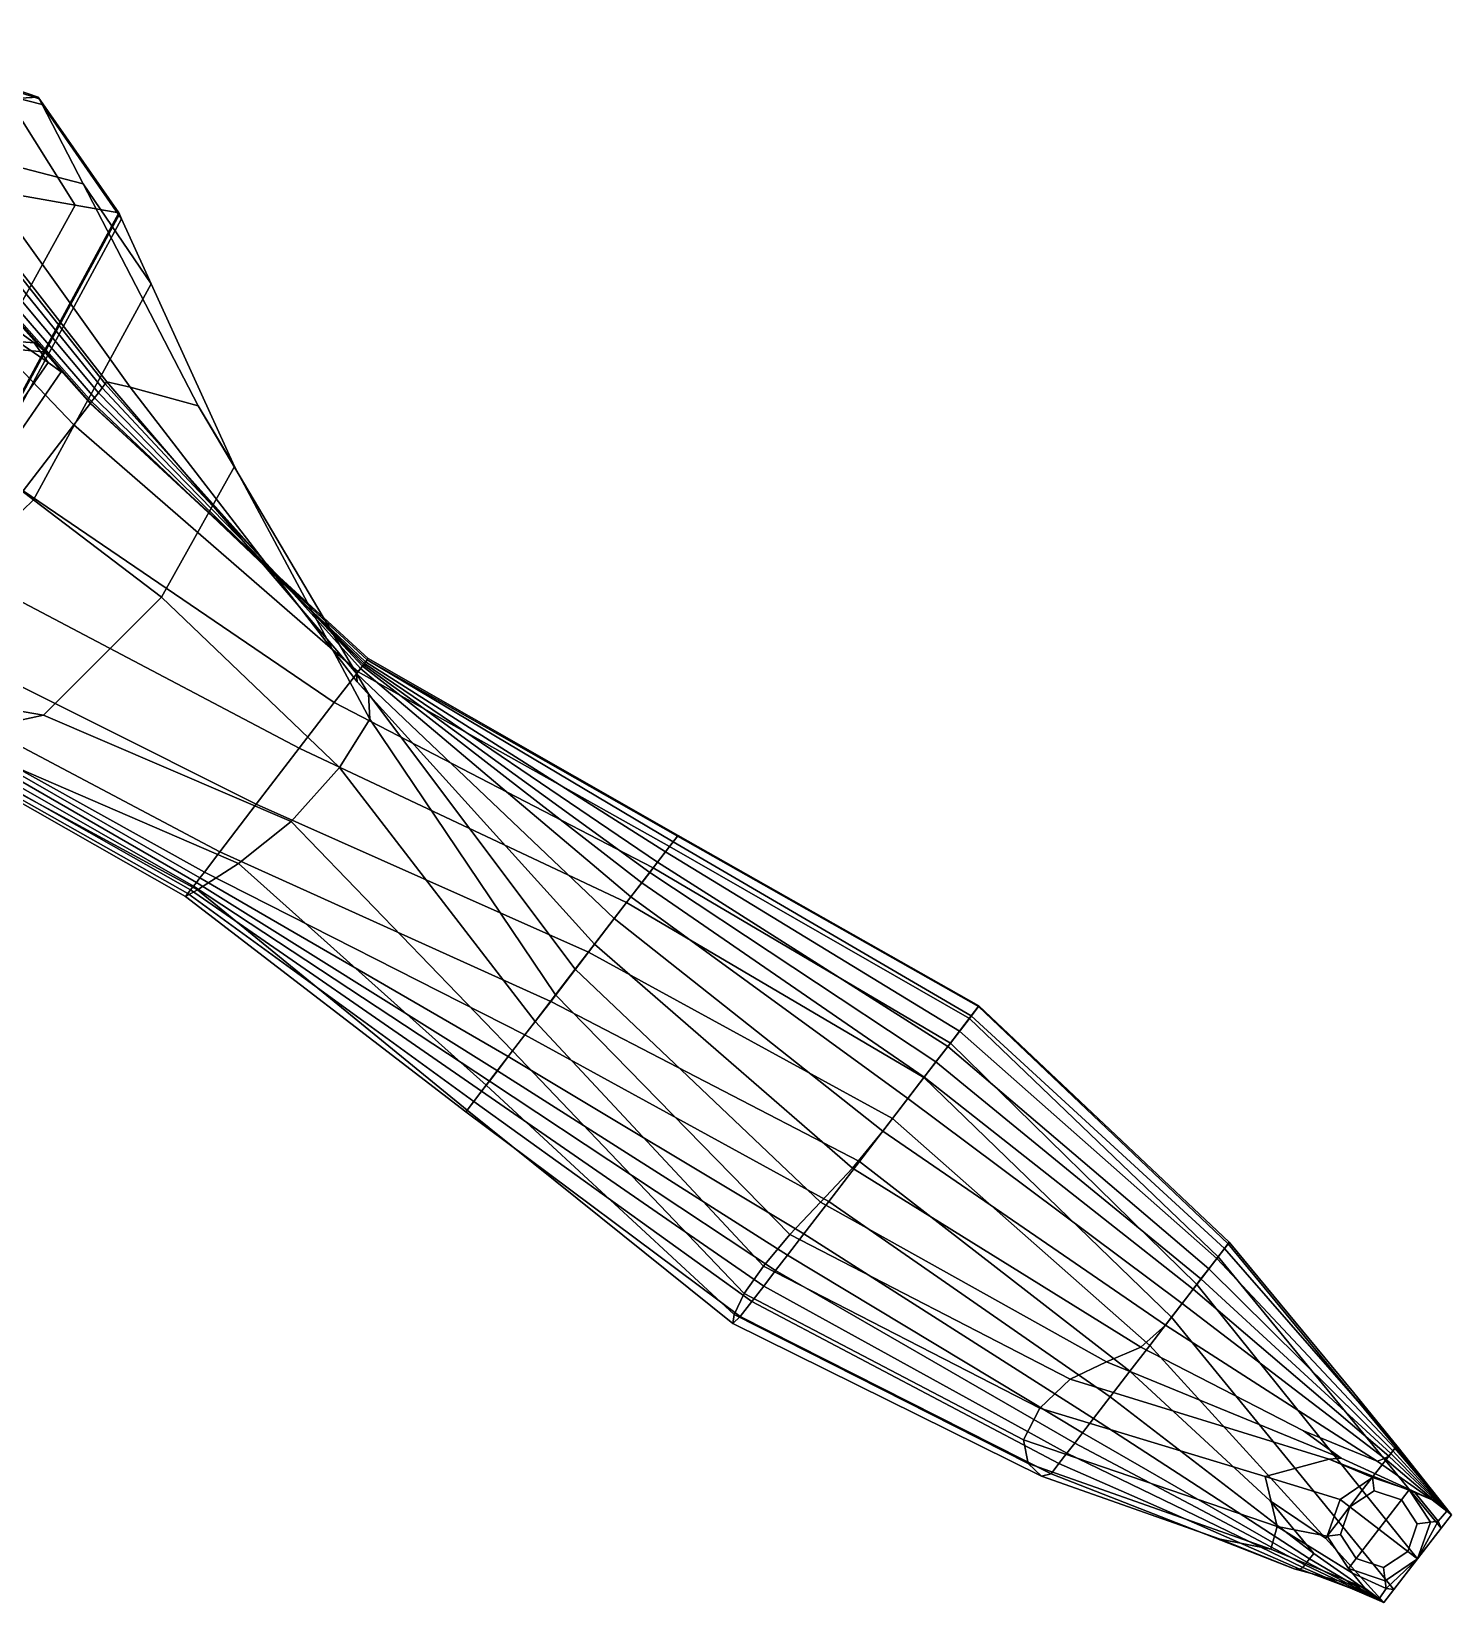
# Model space of a CAD drawing. Extents: x -0.114 to 0.071, y 0.099 to 0.243.
# Drawn here: x 0.009 to 0.0713, y 0.0992 to 0.168 of the extents above; entities that cross this region are included whole.
import ezdxf

# ---------------------------------------------------------------- set-up
doc = ezdxf.new("R2010")
doc.units = 0

msp = doc.modelspace()

# ---------------------------------------------------------------- linework, layer by layer
for points in [[(0.009335, 0.165132, 1.457031), (0.000954, 0.168008, 1.462238), (0.00119, 0.167743, 1.464009), (0.009378, 0.16505, 1.45707)], [(0.009335, 0.165132, 1.457031), (0.008039, 0.165055, 1.458024), (0.00302, 0.166616, 1.461552), (0.000954, 0.168008, 1.462238)], [(0.009506, 0.164802, 1.457187), (0.009378, 0.16505, 1.45707), (0.00119, 0.167743, 1.464009), (0.003379, 0.166365, 1.463364)], [(0.009506, 0.164802, 1.457187), (0.003379, 0.166365, 1.463364), (0.005999, 0.162703, 1.464232), (0.011302, 0.161336, 1.458829)], [(0.004152, 0.164824, 1.461004), (0.008039, 0.165055, 1.458024), (0.010958, 0.160401, 1.452809), (0.005239, 0.161408, 1.458024)], [(0.009335, 0.165132, 1.457031), (0.012864, 0.160065, 1.451071), (0.010958, 0.160401, 1.452809), (0.008039, 0.165055, 1.458024)], [(0.009335, 0.165132, 1.457031), (0.009378, 0.16505, 1.45707), (0.012895, 0.159997, 1.451129), (0.012864, 0.160065, 1.451071)], [(0.009506, 0.164802, 1.457187), (0.012988, 0.159794, 1.451302), (0.012895, 0.159997, 1.451129), (0.009378, 0.16505, 1.45707)], [(0.009506, 0.164802, 1.457187), (0.011302, 0.161336, 1.458829), (0.014285, 0.156947, 1.453726), (0.012988, 0.159794, 1.451302)], [(0.012137, 0.152395, 1.47599), (0.003834, 0.162642, 1.473672), (0.00354, 0.16226, 1.47909), (0.01197, 0.152178, 1.481196)], [(0.012137, 0.152395, 1.47599), (0.012271, 0.15257, 1.471104), (0.004069, 0.162948, 1.469143), (0.003834, 0.162642, 1.473672)], [(0.012339, 0.152659, 1.468611), (0.004189, 0.163105, 1.466833), (0.004069, 0.162948, 1.469143), (0.012271, 0.15257, 1.471104)], [(0.012339, 0.152659, 1.468611), (0.013359, 0.152417, 1.466672), (0.005999, 0.162703, 1.464232), (0.004189, 0.163105, 1.466833)], [(0.016347, 0.151598, 1.463443), (0.011302, 0.161336, 1.458829), (0.005999, 0.162703, 1.464232), (0.013359, 0.152417, 1.466672)], [(0.011803, 0.15196, 1.484646), (0.003247, 0.161878, 1.48407), (0.003019, 0.161581, 1.487802), (0.011673, 0.151791, 1.486749)], [(0.011803, 0.15196, 1.484646), (0.01197, 0.152178, 1.481196), (0.00354, 0.16226, 1.47909), (0.003247, 0.161878, 1.48407)], [(0.000738, 0.153936, 1.457031), (0.005239, 0.161408, 1.458024), (0.010958, 0.160401, 1.452809), (0.005399, 0.150341, 1.451071)], [(0.011619, 0.151722, 1.491181), (0.002998, 0.161553, 1.494638), (0.001924, 0.160155, 1.498027), (0.010893, 0.150776, 1.493111)], [(0.011617, 0.151718, 1.487913), (0.011673, 0.151791, 1.486749), (0.003019, 0.161581, 1.487802), (0.00292, 0.161452, 1.489475)], [(0.011617, 0.151718, 1.487913), (0.00292, 0.161452, 1.489475), (0.002923, 0.161456, 1.491088), (0.011608, 0.151707, 1.489078)], [(0.011619, 0.151722, 1.491181), (0.011608, 0.151707, 1.489078), (0.002923, 0.161456, 1.491088), (0.002998, 0.161553, 1.494638)], [(0.016347, 0.151598, 1.463443), (0.017931, 0.14895, 1.460538), (0.014285, 0.156947, 1.453726), (0.011302, 0.161336, 1.458829)], [(0.006952, 0.149143, 1.449085), (0.005399, 0.150341, 1.451071), (0.010958, 0.160401, 1.452809), (0.012864, 0.160065, 1.451071)], [(0.00867, 0.147883, 1.493754), (0.010893, 0.150776, 1.493111), (0.001924, 0.160155, 1.498027), (-0.00152, 0.155671, 1.499157)], [(0.006952, 0.149143, 1.449085), (0.012864, 0.160065, 1.451071), (0.012895, 0.159997, 1.451129), (0.007, 0.149107, 1.449148)], [(0.007142, 0.148998, 1.44934), (0.007, 0.149107, 1.449148), (0.012895, 0.159997, 1.451129), (0.012988, 0.159794, 1.451302)], [(0.007142, 0.148998, 1.44934), (0.012988, 0.159794, 1.451302), (0.014285, 0.156947, 1.453726), (0.009136, 0.147481, 1.452025)], [(0.014737, 0.14322, 1.459569), (0.009136, 0.147481, 1.452025), (0.014285, 0.156947, 1.453726), (0.017931, 0.14895, 1.460538)], [(0.009162, 0.154358, 1.61866), (0.007551, 0.155523, 1.611943), (0.006358, 0.155629, 1.612651), (0.007898, 0.154464, 1.619074)], [(0.009162, 0.154358, 1.632628), (0.007898, 0.154464, 1.632428), (0.006358, 0.155629, 1.638851), (0.007551, 0.155523, 1.639345)], [(0.009162, 0.154358, 1.61866), (0.009765, 0.1535, 1.618247), (0.008084, 0.154664, 1.611235), (0.007551, 0.155523, 1.611943)], [(0.009162, 0.154358, 1.632628), (0.007551, 0.155523, 1.639345), (0.008084, 0.154664, 1.63984), (0.009765, 0.1535, 1.632827)], [(0.00799, 0.150924, 1.632894), (0.009765, 0.1535, 1.632827), (0.008084, 0.154664, 1.63984), (0.006285, 0.152088, 1.640005)], [(0.00799, 0.150924, 1.618109), (0.006285, 0.152088, 1.610999), (0.008084, 0.154664, 1.611235), (0.009765, 0.1535, 1.618247)], [(0.009162, 0.154358, 1.61866), (0.007898, 0.154464, 1.619074), (0.008425, 0.154066, 1.625751), (0.009713, 0.15396, 1.625644)], [(0.009162, 0.154358, 1.632628), (0.009713, 0.15396, 1.625644), (0.008425, 0.154066, 1.625751), (0.007898, 0.154464, 1.632428)], [(0.009162, 0.154358, 1.61866), (0.009713, 0.15396, 1.625644), (0.01034, 0.153101, 1.625537), (0.009765, 0.1535, 1.618247)], [(0.009162, 0.154358, 1.632628), (0.009765, 0.1535, 1.632827), (0.01034, 0.153101, 1.625537), (0.009713, 0.15396, 1.625644)], [(0.00799, 0.150924, 1.632894), (0.008573, 0.150526, 1.625502), (0.01034, 0.153101, 1.625537), (0.009765, 0.1535, 1.632827)], [(0.00799, 0.150924, 1.618109), (0.009765, 0.1535, 1.618247), (0.01034, 0.153101, 1.625537), (0.008573, 0.150526, 1.625502)], [(0.011803, 0.15196, 1.484646), (0.023624, 0.140317, 1.483572), (0.02358, 0.140258, 1.481798), (0.01197, 0.152178, 1.481196)], [(0.012137, 0.152395, 1.47599), (0.01197, 0.152178, 1.481196), (0.02358, 0.140258, 1.481798), (0.023535, 0.1402, 1.477539)], [(0.012137, 0.152395, 1.47599), (0.023535, 0.1402, 1.477539), (0.023449, 0.140089, 1.473099), (0.012271, 0.15257, 1.471104)], [(0.012339, 0.152659, 1.468611), (0.012271, 0.15257, 1.471104), (0.023449, 0.140089, 1.473099), (0.023284, 0.139873, 1.470783)], [(0.012339, 0.152659, 1.468611), (0.023284, 0.139873, 1.470783), (0.023312, 0.139518, 1.469635), (0.013359, 0.152417, 1.466672)], [(0.016347, 0.151598, 1.463443), (0.013359, 0.152417, 1.466672), (0.023312, 0.139518, 1.469635), (0.023811, 0.13899, 1.4687)], [(0.011619, 0.151722, 1.491181), (0.010893, 0.150776, 1.493111), (0.023348, 0.139957, 1.487873), (0.023749, 0.140478, 1.487054)], [(0.011619, 0.151722, 1.491181), (0.023749, 0.140478, 1.487054), (0.023789, 0.140531, 1.486063), (0.011608, 0.151707, 1.489078)], [(0.011617, 0.151718, 1.487913), (0.011608, 0.151707, 1.489078), (0.023789, 0.140531, 1.486063), (0.023749, 0.140479, 1.48508)], [(0.011617, 0.151718, 1.487913), (0.023749, 0.140479, 1.48508), (0.023678, 0.140386, 1.484214), (0.011673, 0.151791, 1.486749)], [(0.011803, 0.15196, 1.484646), (0.011673, 0.151791, 1.486749), (0.023678, 0.140386, 1.484214), (0.023624, 0.140317, 1.483572)], [(0.016347, 0.151598, 1.463443), (0.023811, 0.13899, 1.4687), (0.023858, 0.137874, 1.468075), (0.017931, 0.14895, 1.460538)], [(0.00867, 0.147883, 1.493754), (0.022307, 0.138604, 1.488335), (0.023348, 0.139957, 1.487873), (0.010893, 0.150776, 1.493111)], [(0.007142, 0.148998, 1.44934), (0.009136, 0.147481, 1.452025), (0.000926, 0.139545, 1.454107), (-0.00215, 0.140074, 1.451741)], [(0.014737, 0.14322, 1.459569), (0.017931, 0.14895, 1.460538), (0.023858, 0.137874, 1.468075), (0.022531, 0.135756, 1.467858)], [(0.014737, 0.14322, 1.459569), (0.009569, 0.138058, 1.460754), (0.000926, 0.139545, 1.454107), (0.009136, 0.147481, 1.452025)], [(0.00867, 0.147883, 1.493754), (0.00599, 0.144392, 1.493327), (0.020773, 0.136606, 1.488476), (0.022307, 0.138604, 1.488335)], [(0.00389, 0.141653, 1.492047), (0.01889, 0.13415, 1.488332), (0.020773, 0.136606, 1.488476), (0.00599, 0.144392, 1.493327)], [(0.014737, 0.14322, 1.459569), (0.022531, 0.135756, 1.467858), (0.020418, 0.133396, 1.468234), (0.009569, 0.138058, 1.460754)], [(0.00389, 0.141653, 1.492047), (0.002529, 0.139876, 1.490594), (0.017292, 0.132065, 1.487943), (0.01889, 0.13415, 1.488332)], [(0.037341, 0.132744, 1.483933), (0.023749, 0.140478, 1.487054), (0.023348, 0.139957, 1.487873), (0.036998, 0.132299, 1.485276)], [(0.037154, 0.132501, 1.480829), (0.036813, 0.132057, 1.479498), (0.023678, 0.140386, 1.484214), (0.023749, 0.140479, 1.48508)], [(0.037341, 0.132744, 1.483933), (0.037371, 0.132783, 1.48245), (0.023789, 0.140531, 1.486063), (0.023749, 0.140478, 1.487054)], [(0.037154, 0.132501, 1.480829), (0.023749, 0.140479, 1.48508), (0.023789, 0.140531, 1.486063), (0.037371, 0.132783, 1.48245)], [(0.005229, 0.137115, 1.464309), (-0.005273, 0.139745, 1.46035), (0.000926, 0.139545, 1.454107), (0.009569, 0.138058, 1.460754)], [(0.002063, 0.139267, 1.489645), (0.016613, 0.131179, 1.487351), (0.017292, 0.132065, 1.487943), (0.002529, 0.139876, 1.490594)], [(0.036277, 0.13136, 1.486482), (0.036998, 0.132299, 1.485276), (0.023348, 0.139957, 1.487873), (0.022307, 0.138604, 1.488335)], [(0.034568, 0.129136, 1.472596), (0.023284, 0.139873, 1.470783), (0.023449, 0.140089, 1.473099), (0.0353, 0.130089, 1.473902)], [(0.034568, 0.129136, 1.472596), (0.033711, 0.128021, 1.472074), (0.023312, 0.139518, 1.469635), (0.023284, 0.139873, 1.470783)], [(0.035775, 0.130707, 1.476056), (0.0353, 0.130089, 1.473902), (0.023449, 0.140089, 1.473099), (0.023535, 0.1402, 1.477539)], [(0.035775, 0.130707, 1.476056), (0.023535, 0.1402, 1.477539), (0.02358, 0.140258, 1.481798), (0.036122, 0.131158, 1.478052)], [(0.036468, 0.131609, 1.478886), (0.036122, 0.131158, 1.478052), (0.02358, 0.140258, 1.481798), (0.023624, 0.140317, 1.483572)], [(0.036468, 0.131609, 1.478886), (0.023624, 0.140317, 1.483572), (0.023678, 0.140386, 1.484214), (0.036813, 0.132057, 1.479498)], [(0.001877, 0.139025, 1.486378), (0.016265, 0.130726, 1.486127), (0.016416, 0.130923, 1.486698), (0.002007, 0.139194, 1.488481)], [(0.002063, 0.139267, 1.489645), (0.002007, 0.139194, 1.488481), (0.016416, 0.130923, 1.486698), (0.016613, 0.131179, 1.487351)], [(0.032861, 0.126916, 1.472271), (0.023811, 0.13899, 1.4687), (0.023312, 0.139518, 1.469635), (0.033711, 0.128021, 1.472074)], [(0.00134, 0.138326, 1.470344), (0.015786, 0.130103, 1.472461), (0.015888, 0.130236, 1.475064), (0.001409, 0.138415, 1.472836)], [(0.001543, 0.13859, 1.477722), (0.001409, 0.138415, 1.472836), (0.015888, 0.130236, 1.475064), (0.016008, 0.130392, 1.479797)], [(0.001543, 0.13859, 1.477722), (0.016008, 0.130392, 1.479797), (0.016136, 0.130559, 1.484279), (0.00171, 0.138807, 1.482928)], [(0.001877, 0.139025, 1.486378), (0.00171, 0.138807, 1.482928), (0.016136, 0.130559, 1.484279), (0.016265, 0.130726, 1.486127)], [(0.036277, 0.13136, 1.486482), (0.022307, 0.138604, 1.488335), (0.020773, 0.136606, 1.488476), (0.035113, 0.129846, 1.487474)], [(0.032861, 0.126916, 1.472271), (0.031999, 0.125794, 1.472677), (0.023858, 0.137874, 1.468075), (0.023811, 0.13899, 1.4687)], [(0.00134, 0.138326, 1.470344), (0.002295, 0.138, 1.468187), (0.016319, 0.130405, 1.470922), (0.015786, 0.130103, 1.472461)], [(0.005229, 0.137115, 1.464309), (0.018105, 0.131558, 1.469384), (0.016319, 0.130405, 1.470922), (0.002295, 0.138, 1.468187)], [(0.005229, 0.137115, 1.464309), (0.009569, 0.138058, 1.460754), (0.020418, 0.133396, 1.468234), (0.018105, 0.131558, 1.469384)], [(0.031104, 0.12463, 1.472779), (0.022531, 0.135756, 1.467858), (0.023858, 0.137874, 1.468075), (0.031999, 0.125794, 1.472677)], [(0.033443, 0.12767, 1.488177), (0.035113, 0.129846, 1.487474), (0.020773, 0.136606, 1.488476), (0.01889, 0.13415, 1.488332)], [(0.031104, 0.12463, 1.472779), (0.030114, 0.123341, 1.473096), (0.020418, 0.133396, 1.468234), (0.022531, 0.135756, 1.467858)], [(0.033443, 0.12767, 1.488177), (0.01889, 0.13415, 1.488332), (0.017292, 0.132065, 1.487943), (0.031786, 0.125511, 1.488456)], [(0.028964, 0.121841, 1.474143), (0.018105, 0.131558, 1.469384), (0.020418, 0.133396, 1.468234), (0.030114, 0.123341, 1.473096)], [(0.036277, 0.13136, 1.486482), (0.049297, 0.123685, 1.485758), (0.050128, 0.124766, 1.483949), (0.036998, 0.132299, 1.485276)], [(0.037154, 0.132501, 1.480829), (0.050212, 0.124875, 1.477716), (0.0497, 0.124209, 1.475908), (0.036813, 0.132057, 1.479498)], [(0.037341, 0.132744, 1.483933), (0.036998, 0.132299, 1.485276), (0.050128, 0.124766, 1.483949), (0.050532, 0.125291, 1.481934)], [(0.037154, 0.132501, 1.480829), (0.037371, 0.132783, 1.48245), (0.050547, 0.12531, 1.47982), (0.050212, 0.124875, 1.477716)], [(0.037341, 0.132744, 1.483933), (0.050532, 0.125291, 1.481934), (0.050547, 0.12531, 1.47982), (0.037371, 0.132783, 1.48245)], [(0.028964, 0.121841, 1.474143), (0.028127, 0.120749, 1.475707), (0.016319, 0.130405, 1.470922), (0.018105, 0.131558, 1.469384)], [(0.03066, 0.124044, 1.48818), (0.031786, 0.125511, 1.488456), (0.017292, 0.132065, 1.487943), (0.016613, 0.131179, 1.487351)], [(0.036468, 0.131609, 1.478886), (0.049183, 0.123536, 1.474679), (0.048664, 0.12286, 1.473965), (0.036122, 0.131158, 1.478052)], [(0.036468, 0.131609, 1.478886), (0.036813, 0.132057, 1.479498), (0.0497, 0.124209, 1.475908), (0.049183, 0.123536, 1.474679)], [(0.029453, 0.122473, 1.487374), (0.029928, 0.123091, 1.487702), (0.016416, 0.130923, 1.486698), (0.016265, 0.130726, 1.486127)], [(0.03066, 0.124044, 1.48818), (0.016613, 0.131179, 1.487351), (0.016416, 0.130923, 1.486698), (0.029928, 0.123091, 1.487702)], [(0.036277, 0.13136, 1.486482), (0.035113, 0.129846, 1.487474), (0.048139, 0.122178, 1.487247), (0.049297, 0.123685, 1.485758)], [(0.035775, 0.130707, 1.476056), (0.036122, 0.131158, 1.478052), (0.048664, 0.12286, 1.473965), (0.048144, 0.122184, 1.473702)], [(0.028074, 0.120679, 1.477575), (0.015786, 0.130103, 1.472461), (0.016319, 0.130405, 1.470922), (0.028127, 0.120749, 1.475707)], [(0.028074, 0.120679, 1.477575), (0.028415, 0.121123, 1.48003), (0.015888, 0.130236, 1.475064), (0.015786, 0.130103, 1.472461)], [(0.02876, 0.121572, 1.483358), (0.016008, 0.130392, 1.479797), (0.015888, 0.130236, 1.475064), (0.028415, 0.121123, 1.48003)], [(0.02876, 0.121572, 1.483358), (0.029107, 0.122022, 1.486244), (0.016136, 0.130559, 1.484279), (0.016008, 0.130392, 1.479797)], [(0.029453, 0.122473, 1.487374), (0.016265, 0.130726, 1.486127), (0.016136, 0.130559, 1.484279), (0.029107, 0.122022, 1.486244)], [(0.035775, 0.130707, 1.476056), (0.048144, 0.122184, 1.473702), (0.047431, 0.121256, 1.473546), (0.0353, 0.130089, 1.473902)], [(0.033443, 0.12767, 1.488177), (0.046755, 0.120378, 1.4883), (0.048139, 0.122178, 1.487247), (0.035113, 0.129846, 1.487474)], [(0.034568, 0.129136, 1.472596), (0.0353, 0.130089, 1.473902), (0.047431, 0.121256, 1.473546), (0.046333, 0.119827, 1.473156)], [(0.034568, 0.129136, 1.472596), (0.046333, 0.119827, 1.473156), (0.045004, 0.118208, 1.472983), (0.033711, 0.128021, 1.472074)], [(0.033443, 0.12767, 1.488177), (0.031786, 0.125511, 1.488456), (0.04531, 0.118497, 1.488828), (0.046755, 0.120378, 1.4883)], [(0.032861, 0.126916, 1.472271), (0.033711, 0.128021, 1.472074), (0.045004, 0.118208, 1.472983), (0.0436, 0.116711, 1.473483)], [(0.032861, 0.126916, 1.472271), (0.0436, 0.116711, 1.473483), (0.042258, 0.115294, 1.474091), (0.031999, 0.125794, 1.472677)], [(0.03066, 0.124044, 1.48818), (0.043967, 0.11675, 1.488743), (0.04531, 0.118497, 1.488828), (0.031786, 0.125511, 1.488456)], [(0.031104, 0.12463, 1.472779), (0.031999, 0.125794, 1.472677), (0.042258, 0.115294, 1.474091), (0.041113, 0.113915, 1.474245)], [(0.061458, 0.11489, 1.481175), (0.050532, 0.125291, 1.481934), (0.050128, 0.124766, 1.483949), (0.061022, 0.114323, 1.482519)], [(0.061305, 0.114691, 1.478297), (0.050212, 0.124875, 1.477716), (0.050547, 0.12531, 1.47982), (0.061513, 0.114962, 1.479749)], [(0.061458, 0.11489, 1.481175), (0.061513, 0.114962, 1.479749), (0.050547, 0.12531, 1.47982), (0.050532, 0.125291, 1.481934)], [(0.031104, 0.12463, 1.472779), (0.041113, 0.113915, 1.474245), (0.040268, 0.112707, 1.474719), (0.030114, 0.123341, 1.473096)], [(0.060086, 0.113109, 1.483725), (0.061022, 0.114323, 1.482519), (0.050128, 0.124766, 1.483949), (0.049297, 0.123685, 1.485758)], [(0.061305, 0.114691, 1.478297), (0.060964, 0.114247, 1.476749), (0.0497, 0.124209, 1.475908), (0.050212, 0.124875, 1.477716)], [(0.03066, 0.124044, 1.48818), (0.029928, 0.123091, 1.487702), (0.042869, 0.115321, 1.488214), (0.043967, 0.11675, 1.488743)], [(0.060619, 0.113798, 1.475038), (0.049183, 0.123536, 1.474679), (0.0497, 0.124209, 1.475908), (0.060964, 0.114247, 1.476749)], [(0.028964, 0.121841, 1.474143), (0.030114, 0.123341, 1.473096), (0.040268, 0.112707, 1.474719), (0.039824, 0.111798, 1.47629)], [(0.060086, 0.113109, 1.483725), (0.049297, 0.123685, 1.485758), (0.048139, 0.122178, 1.487247), (0.05898, 0.111671, 1.484717)], [(0.060619, 0.113798, 1.475038), (0.060273, 0.113348, 1.47354), (0.048664, 0.12286, 1.473965), (0.049183, 0.123536, 1.474679)], [(0.029453, 0.122473, 1.487374), (0.042157, 0.114393, 1.487411), (0.042869, 0.115321, 1.488214), (0.029928, 0.123091, 1.487702)], [(0.059926, 0.112897, 1.472636), (0.048144, 0.122184, 1.473702), (0.048664, 0.12286, 1.473965), (0.060273, 0.113348, 1.47354)], [(0.02876, 0.121572, 1.483358), (0.041117, 0.113041, 1.484655), (0.041637, 0.113717, 1.486252), (0.029107, 0.122022, 1.486244)], [(0.029453, 0.122473, 1.487374), (0.029107, 0.122022, 1.486244), (0.041637, 0.113717, 1.486252), (0.042157, 0.114393, 1.487411)], [(0.05803, 0.110437, 1.485419), (0.05898, 0.111671, 1.484717), (0.048139, 0.122178, 1.487247), (0.046755, 0.120378, 1.4883)], [(0.059926, 0.112897, 1.472636), (0.059451, 0.112279, 1.472065), (0.047431, 0.121256, 1.473546), (0.048144, 0.122184, 1.473702)], [(0.028964, 0.121841, 1.474143), (0.039824, 0.111798, 1.47629), (0.039767, 0.111395, 1.478433), (0.028127, 0.120749, 1.475707)], [(0.02876, 0.121572, 1.483358), (0.028415, 0.121123, 1.48003), (0.0406, 0.112368, 1.482738), (0.041117, 0.113041, 1.484655)], [(0.058719, 0.111326, 1.471566), (0.046333, 0.119827, 1.473156), (0.047431, 0.121256, 1.473546), (0.059451, 0.112279, 1.472065)], [(0.028074, 0.120679, 1.477575), (0.040088, 0.111702, 1.480623), (0.0406, 0.112368, 1.482738), (0.028415, 0.121123, 1.48003)], [(0.028074, 0.120679, 1.477575), (0.028127, 0.120749, 1.475707), (0.039767, 0.111395, 1.478433), (0.040088, 0.111702, 1.480623)], [(0.058719, 0.111326, 1.471566), (0.057641, 0.110363, 1.471358), (0.045004, 0.118208, 1.472983), (0.046333, 0.119827, 1.473156)], [(0.05803, 0.110437, 1.485419), (0.046755, 0.120378, 1.4883), (0.04531, 0.118497, 1.488828), (0.057161, 0.109306, 1.485755)], [(0.056298, 0.108183, 1.485648), (0.057161, 0.109306, 1.485755), (0.04531, 0.118497, 1.488828), (0.043967, 0.11675, 1.488743)], [(0.05613, 0.109713, 1.47166), (0.0436, 0.116711, 1.473483), (0.045004, 0.118208, 1.472983), (0.057641, 0.110363, 1.471358)], [(0.05613, 0.109713, 1.47166), (0.054537, 0.108959, 1.472065), (0.042258, 0.115294, 1.474091), (0.0436, 0.116711, 1.473483)], [(0.056298, 0.108183, 1.485648), (0.043967, 0.11675, 1.488743), (0.042869, 0.115321, 1.488214), (0.055565, 0.10723, 1.484953)], [(0.053216, 0.107682, 1.472168), (0.041113, 0.113915, 1.474245), (0.042258, 0.115294, 1.474091), (0.054537, 0.108959, 1.472065)], [(0.05509, 0.106612, 1.483526), (0.055565, 0.10723, 1.484953), (0.042869, 0.115321, 1.488214), (0.042157, 0.114393, 1.487411)], [(0.061305, 0.114691, 1.478297), (0.061513, 0.114962, 1.479749), (0.06696, 0.108372, 1.48036), (0.068847, 0.106041, 1.480118)], [(0.061458, 0.11489, 1.481175), (0.068803, 0.105984, 1.480993), (0.06696, 0.108372, 1.48036), (0.061513, 0.114962, 1.479749)], [(0.05509, 0.106612, 1.483526), (0.042157, 0.114393, 1.487411), (0.041637, 0.113717, 1.486252), (0.054744, 0.106161, 1.481732)], [(0.060086, 0.113109, 1.483725), (0.067342, 0.104089, 1.481631), (0.068353, 0.105401, 1.481329), (0.061022, 0.114323, 1.482519)], [(0.061305, 0.114691, 1.478297), (0.068847, 0.106041, 1.480118), (0.068762, 0.10593, 1.479043), (0.060964, 0.114247, 1.476749)], [(0.061458, 0.11489, 1.481175), (0.061022, 0.114323, 1.482519), (0.068353, 0.105401, 1.481329), (0.068803, 0.105984, 1.480993)], [(0.053216, 0.107682, 1.472168), (0.052495, 0.106307, 1.472484), (0.040268, 0.112707, 1.474719), (0.041113, 0.113915, 1.474245)], [(0.054397, 0.10571, 1.479938), (0.054744, 0.106161, 1.481732), (0.041637, 0.113717, 1.486252), (0.041117, 0.113041, 1.484655)], [(0.060619, 0.113798, 1.475038), (0.068676, 0.105818, 1.477019), (0.068589, 0.105705, 1.474596), (0.060273, 0.113348, 1.47354)], [(0.060619, 0.113798, 1.475038), (0.060964, 0.114247, 1.476749), (0.068762, 0.10593, 1.479043), (0.068676, 0.105818, 1.477019)], [(0.054397, 0.10571, 1.479938), (0.041117, 0.113041, 1.484655), (0.0406, 0.112368, 1.482738), (0.054053, 0.105262, 1.478193)], [(0.060086, 0.113109, 1.483725), (0.05898, 0.111671, 1.484717), (0.066292, 0.102726, 1.481879), (0.067342, 0.104089, 1.481631)], [(0.059926, 0.112897, 1.472636), (0.068502, 0.105592, 1.47232), (0.068331, 0.105478, 1.470531), (0.059451, 0.112279, 1.472065)], [(0.059926, 0.112897, 1.472636), (0.060273, 0.113348, 1.47354), (0.068589, 0.105705, 1.474596), (0.068502, 0.105592, 1.47232)], [(0.052702, 0.10526, 1.473531), (0.039824, 0.111798, 1.47629), (0.040268, 0.112707, 1.474719), (0.052495, 0.106307, 1.472484)], [(0.053711, 0.104818, 1.476544), (0.054053, 0.105262, 1.478193), (0.0406, 0.112368, 1.482738), (0.040088, 0.111702, 1.480623)], [(0.058719, 0.111326, 1.471566), (0.059451, 0.112279, 1.472065), (0.068331, 0.105478, 1.470531), (0.067988, 0.105363, 1.469567)], [(0.052702, 0.10526, 1.473531), (0.053289, 0.104707, 1.474991), (0.039767, 0.111395, 1.478433), (0.039824, 0.111798, 1.47629)], [(0.053711, 0.104818, 1.476544), (0.040088, 0.111702, 1.480623), (0.039767, 0.111395, 1.478433), (0.053289, 0.104707, 1.474991)], [(0.05803, 0.110437, 1.485419), (0.065722, 0.101987, 1.482054), (0.066292, 0.102726, 1.481879), (0.05898, 0.111671, 1.484717)], [(0.058719, 0.111326, 1.471566), (0.067988, 0.105363, 1.469567), (0.064768, 0.10669, 1.469864), (0.057641, 0.110363, 1.471358)], [(0.05613, 0.109713, 1.47166), (0.057641, 0.110363, 1.471358), (0.064768, 0.10669, 1.469864), (0.06641, 0.105505, 1.4693)], [(0.05803, 0.110437, 1.485419), (0.057161, 0.109306, 1.485755), (0.063309, 0.103633, 1.483029), (0.065722, 0.101987, 1.482054)], [(0.05613, 0.109713, 1.47166), (0.06641, 0.105505, 1.4693), (0.06589, 0.105458, 1.467839), (0.054537, 0.108959, 1.472065)], [(0.053216, 0.107682, 1.472168), (0.054537, 0.108959, 1.472065), (0.06589, 0.105458, 1.467839), (0.063079, 0.104688, 1.46745)], [(0.056298, 0.108183, 1.485648), (0.065216, 0.101328, 1.481955), (0.063309, 0.103633, 1.483029), (0.057161, 0.109306, 1.485755)], [(0.056298, 0.108183, 1.485648), (0.055565, 0.10723, 1.484953), (0.065033, 0.10109, 1.481094), (0.065216, 0.101328, 1.481955)], [(0.071252, 0.103016, 1.480724), (0.068847, 0.106041, 1.480118), (0.06696, 0.108372, 1.48036), (0.068803, 0.105984, 1.480993)], [(0.053216, 0.107682, 1.472168), (0.063079, 0.104688, 1.46745), (0.063615, 0.102508, 1.467906), (0.052495, 0.106307, 1.472484)], [(0.05509, 0.106612, 1.483526), (0.064914, 0.100936, 1.479141), (0.065033, 0.10109, 1.481094), (0.055565, 0.10723, 1.484953)], [(0.052702, 0.10526, 1.473531), (0.052495, 0.106307, 1.472484), (0.063615, 0.102508, 1.467906), (0.063329, 0.101508, 1.469768)], [(0.054397, 0.10571, 1.479938), (0.064741, 0.10071, 1.474146), (0.064827, 0.100823, 1.476643), (0.054744, 0.106161, 1.481732)], [(0.05509, 0.106612, 1.483526), (0.054744, 0.106161, 1.481732), (0.064827, 0.100823, 1.476643), (0.064914, 0.100936, 1.479141)], [(0.070403, 0.103668, 1.468901), (0.06641, 0.105505, 1.4693), (0.064768, 0.10669, 1.469864), (0.067988, 0.105363, 1.469567)], [(0.071252, 0.103016, 1.480724), (0.071252, 0.103016, 1.479807), (0.068762, 0.10593, 1.479043), (0.068847, 0.106041, 1.480118)], [(0.054397, 0.10571, 1.479938), (0.054053, 0.105262, 1.478193), (0.064601, 0.100639, 1.472063), (0.064741, 0.10071, 1.474146)], [(0.066366, 0.10369, 1.460992), (0.063079, 0.104688, 1.46745), (0.06589, 0.105458, 1.467839), (0.067786, 0.104655, 1.461137)], [(0.070403, 0.103668, 1.468901), (0.069644, 0.103997, 1.467069), (0.06589, 0.105458, 1.467839), (0.06641, 0.105505, 1.4693)], [(0.069391, 0.104107, 1.461573), (0.067786, 0.104655, 1.461137), (0.06589, 0.105458, 1.467839), (0.069644, 0.103997, 1.467069)], [(0.069761, 0.101083, 1.480724), (0.070797, 0.102426, 1.480724), (0.068353, 0.105401, 1.481329), (0.067342, 0.104089, 1.481631)], [(0.070403, 0.103668, 1.468901), (0.067988, 0.105363, 1.469567), (0.068331, 0.105478, 1.470531), (0.07104, 0.103179, 1.47002)], [(0.071252, 0.103016, 1.472215), (0.07104, 0.103179, 1.47002), (0.068331, 0.105478, 1.470531), (0.068502, 0.105592, 1.47232)], [(0.071252, 0.103016, 1.480724), (0.068803, 0.105984, 1.480993), (0.068353, 0.105401, 1.481329), (0.070797, 0.102426, 1.480724)], [(0.071252, 0.103016, 1.472215), (0.068502, 0.105592, 1.47232), (0.068589, 0.105705, 1.474596), (0.071252, 0.103016, 1.474947)], [(0.071252, 0.103016, 1.47768), (0.071252, 0.103016, 1.474947), (0.068589, 0.105705, 1.474596), (0.068676, 0.105818, 1.477019)], [(0.071252, 0.103016, 1.47768), (0.068676, 0.105818, 1.477019), (0.068762, 0.10593, 1.479043), (0.071252, 0.103016, 1.479807)], [(0.052702, 0.10526, 1.473531), (0.063329, 0.101508, 1.469768), (0.061117, 0.101951, 1.471478), (0.053289, 0.104707, 1.474991)], [(0.053711, 0.104818, 1.476544), (0.053289, 0.104707, 1.474991), (0.061117, 0.101951, 1.471478), (0.064357, 0.10065, 1.470812)], [(0.053711, 0.104818, 1.476544), (0.064357, 0.10065, 1.470812), (0.064601, 0.100639, 1.472063), (0.054053, 0.105262, 1.478193)], [(0.066366, 0.10369, 1.460992), (0.065795, 0.102074, 1.461137), (0.063615, 0.102508, 1.467906), (0.063079, 0.104688, 1.46745)], [(0.066366, 0.10369, 1.460992), (0.067786, 0.104655, 1.461137), (0.067858, 0.104066, 1.457179), (0.06679, 0.103364, 1.455642)], [(0.069391, 0.104107, 1.461573), (0.069059, 0.103677, 1.456078), (0.067858, 0.104066, 1.457179), (0.067786, 0.104655, 1.461137)], [(0.069761, 0.101083, 1.480724), (0.067342, 0.104089, 1.481631), (0.066292, 0.102726, 1.481879), (0.068729, 0.099745, 1.480724)], [(0.068064, 0.102386, 1.454246), (0.06679, 0.103364, 1.455642), (0.067858, 0.104066, 1.457179), (0.069059, 0.103677, 1.456078)], [(0.069391, 0.104107, 1.461573), (0.070332, 0.102699, 1.46201), (0.069744, 0.102618, 1.457826), (0.069059, 0.103677, 1.456078)], [(0.069391, 0.104107, 1.461573), (0.069644, 0.103997, 1.467069), (0.070664, 0.102745, 1.468654), (0.070332, 0.102699, 1.46201)], [(0.070403, 0.103668, 1.468901), (0.07104, 0.103179, 1.47002), (0.070664, 0.102745, 1.468654), (0.069644, 0.103997, 1.467069)], [(0.068287, 0.099171, 1.480724), (0.065722, 0.101987, 1.482054), (0.063309, 0.103633, 1.483029), (0.065216, 0.101328, 1.481955)], [(0.066366, 0.10369, 1.460992), (0.06679, 0.103364, 1.455642), (0.066383, 0.102155, 1.457179), (0.065795, 0.102074, 1.461137)], [(0.068064, 0.102386, 1.454246), (0.067068, 0.101096, 1.456078), (0.066383, 0.102155, 1.457179), (0.06679, 0.103364, 1.455642)], [(0.068064, 0.102386, 1.454246), (0.069059, 0.103677, 1.456078), (0.069744, 0.102618, 1.457826), (0.069337, 0.101409, 1.456514)], [(0.068287, 0.099171, 1.480724), (0.068729, 0.099745, 1.480724), (0.066292, 0.102726, 1.481879), (0.065722, 0.101987, 1.482054)], [(0.069761, 0.101083, 1.462155), (0.069337, 0.101409, 1.456514), (0.069744, 0.102618, 1.457826), (0.070332, 0.102699, 1.46201)], [(0.069761, 0.101083, 1.462155), (0.070332, 0.102699, 1.46201), (0.070664, 0.102745, 1.468654), (0.069761, 0.101083, 1.468334)], [(0.069761, 0.101083, 1.472215), (0.069761, 0.101083, 1.468334), (0.070664, 0.102745, 1.468654), (0.070797, 0.102426, 1.472215)], [(0.071252, 0.103016, 1.472215), (0.070797, 0.102426, 1.472215), (0.070664, 0.102745, 1.468654), (0.07104, 0.103179, 1.47002)], [(0.071252, 0.103016, 1.472215), (0.071252, 0.103016, 1.474947), (0.070797, 0.102426, 1.474947), (0.070797, 0.102426, 1.472215)], [(0.071252, 0.103016, 1.480724), (0.070797, 0.102426, 1.480724), (0.070797, 0.102426, 1.479807), (0.071252, 0.103016, 1.479807)], [(0.071252, 0.103016, 1.47768), (0.071252, 0.103016, 1.479807), (0.070797, 0.102426, 1.479807), (0.070797, 0.102426, 1.47768)], [(0.071252, 0.103016, 1.47768), (0.070797, 0.102426, 1.47768), (0.070797, 0.102426, 1.474947), (0.071252, 0.103016, 1.474947)], [(0.067438, 0.099823, 1.468901), (0.064357, 0.10065, 1.470812), (0.061117, 0.101951, 1.471478), (0.063329, 0.101508, 1.469768)], [(0.067438, 0.099823, 1.468901), (0.063329, 0.101508, 1.469768), (0.063615, 0.102508, 1.467906), (0.066912, 0.100455, 1.467069)], [(0.066736, 0.100666, 1.461573), (0.066912, 0.100455, 1.467069), (0.063615, 0.102508, 1.467906), (0.065795, 0.102074, 1.461137)], [(0.066736, 0.100666, 1.461573), (0.065795, 0.102074, 1.461137), (0.066383, 0.102155, 1.457179), (0.067068, 0.101096, 1.456078)], [(0.068064, 0.102386, 1.454246), (0.069337, 0.101409, 1.456514), (0.068269, 0.100706, 1.457826), (0.067068, 0.101096, 1.456078)], [(0.069761, 0.101083, 1.472215), (0.070797, 0.102426, 1.472215), (0.070797, 0.102426, 1.474947), (0.069761, 0.101083, 1.474947)], [(0.069761, 0.101083, 1.480724), (0.069761, 0.101083, 1.479807), (0.070797, 0.102426, 1.479807), (0.070797, 0.102426, 1.480724)], [(0.069761, 0.101083, 1.47768), (0.070797, 0.102426, 1.47768), (0.070797, 0.102426, 1.479807), (0.069761, 0.101083, 1.479807)], [(0.069761, 0.101083, 1.47768), (0.069761, 0.101083, 1.474947), (0.070797, 0.102426, 1.474947), (0.070797, 0.102426, 1.47768)], [(0.068287, 0.099171, 1.480724), (0.065216, 0.101328, 1.481955), (0.065033, 0.10109, 1.481094), (0.068287, 0.099171, 1.479807)], [(0.069761, 0.101083, 1.462155), (0.068341, 0.100118, 1.46201), (0.068269, 0.100706, 1.457826), (0.069337, 0.101409, 1.456514)], [(0.067438, 0.099823, 1.468901), (0.068074, 0.099334, 1.47002), (0.064601, 0.100639, 1.472063), (0.064357, 0.10065, 1.470812)], [(0.068287, 0.099171, 1.472215), (0.064741, 0.10071, 1.474146), (0.064601, 0.100639, 1.472063), (0.068074, 0.099334, 1.47002)], [(0.068287, 0.099171, 1.472215), (0.068287, 0.099171, 1.474947), (0.064827, 0.100823, 1.476643), (0.064741, 0.10071, 1.474146)], [(0.068287, 0.099171, 1.47768), (0.064914, 0.100936, 1.479141), (0.064827, 0.100823, 1.476643), (0.068287, 0.099171, 1.474947)], [(0.068287, 0.099171, 1.47768), (0.068287, 0.099171, 1.479807), (0.065033, 0.10109, 1.481094), (0.064914, 0.100936, 1.479141)], [(0.066736, 0.100666, 1.461573), (0.067068, 0.101096, 1.456078), (0.068269, 0.100706, 1.457826), (0.068341, 0.100118, 1.46201)], [(0.066736, 0.100666, 1.461573), (0.068341, 0.100118, 1.46201), (0.068385, 0.099789, 1.468654), (0.066912, 0.100455, 1.467069)], [(0.069761, 0.101083, 1.462155), (0.069761, 0.101083, 1.468334), (0.068385, 0.099789, 1.468654), (0.068341, 0.100118, 1.46201)], [(0.069761, 0.101083, 1.472215), (0.068729, 0.099745, 1.472215), (0.068385, 0.099789, 1.468654), (0.069761, 0.101083, 1.468334)], [(0.069761, 0.101083, 1.472215), (0.069761, 0.101083, 1.474947), (0.068729, 0.099745, 1.474947), (0.068729, 0.099745, 1.472215)], [(0.069761, 0.101083, 1.480724), (0.068729, 0.099745, 1.480724), (0.068729, 0.099745, 1.479807), (0.069761, 0.101083, 1.479807)], [(0.069761, 0.101083, 1.47768), (0.069761, 0.101083, 1.479807), (0.068729, 0.099745, 1.479807), (0.068729, 0.099745, 1.47768)], [(0.069761, 0.101083, 1.47768), (0.068729, 0.099745, 1.47768), (0.068729, 0.099745, 1.474947), (0.069761, 0.101083, 1.474947)], [(0.067438, 0.099823, 1.468901), (0.066912, 0.100455, 1.467069), (0.068385, 0.099789, 1.468654), (0.068074, 0.099334, 1.47002)], [(0.068287, 0.099171, 1.472215), (0.068074, 0.099334, 1.47002), (0.068385, 0.099789, 1.468654), (0.068729, 0.099745, 1.472215)], [(0.068287, 0.099171, 1.472215), (0.068729, 0.099745, 1.472215), (0.068729, 0.099745, 1.474947), (0.068287, 0.099171, 1.474947)], [(0.068287, 0.099171, 1.480724), (0.068287, 0.099171, 1.479807), (0.068729, 0.099745, 1.479807), (0.068729, 0.099745, 1.480724)], [(0.068287, 0.099171, 1.47768), (0.068729, 0.099745, 1.47768), (0.068729, 0.099745, 1.479807), (0.068287, 0.099171, 1.479807)], [(0.068287, 0.099171, 1.47768), (0.068287, 0.099171, 1.474947), (0.068729, 0.099745, 1.474947), (0.068729, 0.099745, 1.47768)]]:
    msp.add_3dface(points)

doc.saveas('drawing.dxf')
